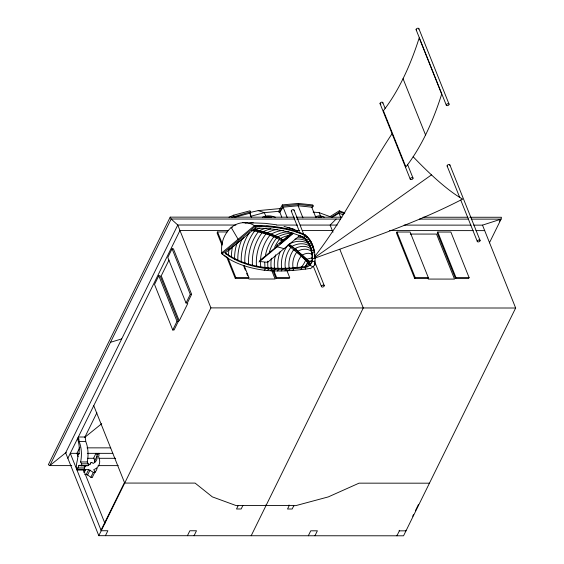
<?xml version="1.0" encoding="UTF-8"?>
<svg xmlns="http://www.w3.org/2000/svg" width="564" height="564" viewBox="0 0 564 564"><rect width="100%" height="100%" fill="white"/><g stroke="black" fill="none" stroke-linecap="round" stroke-linejoin="round"><path stroke-width="0.85" d="M256.035 227.503L225.085 253.151L226.876 254.519A271.023 111.369 -30.4 0 0 261.752 267.879C276.275 270.262 291.123 269.218 305.653 267.449C316.594 264.53 312.364 250.444 308.607 243.147C311.511 248.597 312.273 254.907 311.991 261.005L310.961 263M315.29 264.678L314.726 264.396C316.037 253.87 313.873 241.695 305.082 234.821A273.829 112.779 -30.6 0 0 259.68 225.501L254.724 225.431L221.462 253.137L224.634 256.07A273.744 112.483 -30.4 0 0 264.213 270.219C279.392 271.876 294.739 270.649 309.805 268.492L310.369 268.774L315.29 264.678L314.268 263.571M259.602 261.492L267.625 262.288L267.66 261.16M264.735 262.359L264.953 267.336M260.526 260.237L260.603 258.763A37.012 30.745 -74.6 0 1 270.241 234.885L272.652 235.752M250.317 215.363L250.472 211.888L250.028 210.788L233.686 215.173L229.005 217.267M228.533 255.076L228.815 249.577L229.231 249.824L229.358 248.809M98.763 453.343L98.756 453.329A8.157 5.428 26.2 0 1 98.538 456.692A17.759 11.816 26.2 0 1 93.751 469.65L95.027 471.821A1.213 0.811 26.2 0 1 94.583 472.597A1.213 0.811 26.2 0 1 93.314 472.322L88.64 469.601L85.657 469.601L84.72 470.143A1.086 0.726 26.2 0 1 83.613 470.073L77.071 470.059A1.086 0.479 -90 0 0 77.416 469.34L78.72 465.709L80.997 465.222M83.613 470.087L83.698 470.059A1.086 0.479 -90 0 0 84.043 469.34L85.347 465.709L78.72 465.709M305.321 269.12L305.364 266.525C278.249 270.241 247.998 269.472 225.085 252.644M260.406 260.216L277.41 245.848L276.973 245.114M301.141 267.597L301.303 267.019L301.613 267.942L301.134 269.627M282.381 207.235L282.768 206.008L282.331 204.908L298.286 203.421L312.766 204.922L313.21 206.022L312.385 207.249L298.109 205.768L282.381 207.235L279.173 212.409L278.736 211.31L282.331 204.908M295.536 267.992L293.132 268.217L293.322 267.78L293.675 268.697L292.92 270.41M293.132 268.217A13.635 8.397 -77 0 1 296.925 251.967L305.787 260.11L304.01 263.487A7.043 1.396 -60 0 1 301.197 267.378L298.758 267.653M294.415 217.189L170.194 217.14L48.349 464.729L49.801 465.603L71.741 465.617M67.856 458.285L179.951 230.507L228.399 230.521M158.794 275.775L154.529 284.439L172.746 329.996L174.072 329.996L178.337 321.332L160.12 275.775L158.794 275.775L177.011 321.332L172.746 329.996M172.076 248.787L167.811 257.452L186.028 303.009L187.354 303.009L191.619 294.345L173.402 248.787L172.076 248.787L190.294 294.345L186.028 303.009M168.996 260.074L161.241 275.824L179.246 320.838L187.777 303.502M79.884 447.308L76.915 453.336L78.22 456.593M84.706 437.502L96.902 412.721M83.676 472.265L84.72 470.143M84.262 472.428L85.657 469.601M90.205 464.214L90.896 462.804A1.248 0.832 26.2 0 1 92.404 462.713L93.081 463.481A14.213 9.454 26.2 0 0 97.078 456.093A4.808 3.194 26.2 0 0 95.979 453.343L93.539 458.299A4.808 3.194 26.2 0 1 94.639 461.042A14.213 9.454 26.2 0 1 94.724 462.593M84.713 474.55L86.2 474.55L88.64 469.601M97.396 454.76L98.094 453.329L97.882 454.57L96.641 453.343M86.2 474.55L87.596 474.98L90.028 470.031M94.639 461.042L97.078 456.093M87.596 474.98L90.882 477.271L93.314 472.322M95.027 471.821L92.588 476.77A1.213 0.811 26.2 0 1 92.143 477.546A1.213 0.811 26.2 0 1 90.882 477.271M227.179 231.959L217.577 231.952L217.084 232.946L221.969 245.15M101.026 530.181L124.482 482.516M473.697 225.135L482.502 225.135L515.651 308.014L403.549 535.8L98.806 535.68L210.908 307.895L177.759 225.015L171.16 219.008L170.194 217.14M105.433 535.68L107.872 530.731L101.245 530.731L70.288 453.336L79.517 453.336M244.015 265.313L248.893 277.516L248.407 278.51L235.308 278.503L235.794 277.509L227.99 257.988M286.766 270.212L289.699 277.537L289.205 278.524L276.106 278.517L276.593 277.53L273.667 270.205M187.424 535.715L189.864 530.759L196.483 530.766L194.051 535.715M242.858 505.527L241.152 508.989L236.513 508.989L238.219 505.52L293.872 505.541L292.166 509.01L287.527 509.01L289.233 505.541L289.015 504.991M396.978 232.03L396.492 233.017L414.709 278.574L427.815 278.581L428.302 277.587L410.077 232.03L396.978 232.03L415.203 277.587L414.709 278.574M251.177 535.737L363.279 307.958L339.817 249.302M437.777 232.044L437.29 233.031L455.515 278.588L468.613 278.595L469.1 277.608L450.876 232.051L437.777 232.044L456.001 277.601L455.515 278.588M308.311 535.765L310.75 530.809L317.377 530.816L314.938 535.765M499.5 221.215L500.275 219.636M489.411 242.851L501.079 219.135L501.438 217.267L469.727 217.26M399.143 530.294L399.361 530.844L396.929 535.8L396.711 535.25M412.693 516.236L413.461 514.671M415.386 510.765L418.46 504.512M288.916 270.685L289.811 268.957L289.438 268.041M285.01 270.868L286.033 269.134L285.645 268.224L285.384 268.661L282.402 268.746M279.173 212.409L279.864 212.339L283.072 207.171L287.252 217.619M392.135 133.612C365.239 174.015 344.463 218.395 314.5 256.782M281.21 270.967L282.36 269.232L281.951 268.323L281.655 268.76A23.878 17.117 -75.3 0 1 288.098 244.903L291.066 247.131A20.628 14.276 -75.4 0 0 285.384 268.661L286.914 268.591M90.896 462.804L89.62 464.63L88.033 465.117M277.523 270.988L278.792 269.254L278.362 268.337L278.038 268.781A26.839 19.832 -75.2 0 1 280.294 251.375M306.633 265.129L305.279 266.948L307.782 265.644M273.97 270.917L275.352 269.183L274.908 268.274L274.555 268.718L272.884 268.64M270.558 270.769L272.052 269.042L271.587 268.126M267.294 270.537L268.894 268.817L268.422 267.9L268.013 268.337A33.812 26.727 -74.8 0 1 267.794 261.604M222.004 254.061L255.266 226.347L260.223 226.425A273.744 112.744 -30.6 0 1 305.61 235.738L308.889 238.84L311.511 242.675L309.093 244.015L304.539 237.811L307.909 242.069L310.285 240.666L309.798 239.792L309.389 240.031L310.207 241.364M336.123 219.072L330.13 225.078L332.979 232.192M232.326 227.405L231.226 227.511C224.028 233.658 220.517 243.542 221.849 252.876L222.392 253.793M264.213 270.219L265.982 268.513L265.461 267.597M331.188 217.309L339.711 211.923L344.519 213.678M315.375 217.401C317.687 214.863 321.586 215.85 324.286 217.175M257.036 266.173L256.542 266.603A39.247 32.811 -74.7 0 1 266.243 233.574L263.127 232.664M260.3 260.406L259.659 260.349M292.06 232.516L276.931 245.15L277.347 246.186M279.97 243.711L292.342 233.376M279.991 243.979L281.972 242.323M283.297 241.216L292.554 233.489M258.968 262.02L293.696 233.094M299.808 235.477L284.037 248.653L277.298 246.792M229.21 249.845L243.993 237.564M260.166 260.455L265.468 256.056M267.625 262.288L284.08 248.618M308.614 262.408L309.424 261.865L306.844 259.228L294.923 248.625L289.057 244.106A23.878 19.366 -53.8 0 1 310.249 244.945M66.2 452.363L49.801 465.603L171.16 219.008L294.88 219.058M84.649 437.46L101.724 423.67M244.875 263.508L245.396 263.085M238.396 260.406L237.86 260.822A42.251 36.836 -74.5 0 1 242.062 239.016M235.139 258.883L234.589 259.292A42.497 37.457 -74.5 0 1 237.366 242.097M232.037 257.24L231.48 257.642A38.916 34.587 -74.6 0 1 232.382 247.42M303.418 237.331L305.61 235.738L305.082 234.821L304.715 235.096L306.435 236.549L306.823 236.295L307.324 237.19L305.046 238.706L303.418 237.331L300.147 235.893A271.023 111.623 -30.6 0 0 258.545 228.138L255.175 228.089M228.54 255.88L229.104 255.478M315.135 257.311L431.481 174.889M225.762 253.997L226.333 253.603M231.198 227.539C237.543 222.061 247.413 220.75 254.442 225.72L259.391 225.797A273.314 112.567 -30.6 0 1 261.823 225.882M84.191 466.527L86.447 465.603M344.879 212.875L339.274 210.823L330.018 216.632L319.189 212.67L313.105 212.043M331.71 217.492L339.034 213.255L340.642 217.274M310.616 242.034L311.025 241.808L311.511 242.675M311.659 244.212L312.075 244L312.555 244.854L310.101 246.123L309.622 245.262M311.102 247.236L310.468 247.54L310.94 248.386L313.422 247.201L312.075 244M312.526 246.553L312.949 246.355L313.64 248.865L313.217 249.048M231.783 217.316L250.472 211.888M311.772 249.69L311.138 249.965L311.603 250.804L314.113 249.697M262.556 217.154C266.624 215.131 271.517 215.54 275.57 217.387M312.266 252.277L311.624 252.538L312.089 253.356L314.613 252.341L313.894 250.19M313.718 251.692L314.141 251.523M314.613 258.241C364.52 240.067 415.33 223.675 462.593 199.092A203.541 38.176 54.7 0 1 413.151 156.736M308.952 264.897L309.403 265.017L307.147 261.851L307.662 261.428L308.17 262.274L308.67 261.858L310.235 264.502L309.213 265.348L307.662 262.697L308.17 262.274L307.669 261.421L308.177 260.998L309.121 261.985L311.934 261.054L312.456 261.781L314.994 261.061M315.05 258.037L312.519 258.855L312.047 258.065M482.502 225.135L501.079 219.135L471.25 219.128M110.481 342.306L121.711 338.908M306.844 259.228L310.228 258.305A7.043 0.43 -17 0 1 312.294 257.882M250.113 212.487L258.192 210.619L280.661 208.518M250.543 213.03L234.427 217.351L233.686 215.173M250.465 216.379L264.368 212.649L278.736 211.31M264.868 217.507L268.027 216.928L271.439 217.203M318.131 217.225L321.572 217.133M282.768 206.008L298.723 204.52L313.21 206.022M293.752 505.781L296.044 505.563L328.262 496.919L359.056 483.158L429.444 483.186M312.294 260.85L308.734 261.153L310.419 264.178L309.967 264.051M296.171 217.189L341.981 217.203M423.035 217.239L467.965 217.253M296.636 219.058L340.508 219.072M419.482 219.107L468.613 219.121M235.886 225.036L177.759 225.015L65.657 452.8L98.806 535.68M276.402 225.057L297.545 225.064M300.182 225.064L337.18 225.078M404.113 225.106L471.053 225.135M296.213 230.549L299.738 230.549M302.382 230.556L332.323 230.563M389.576 230.584L473.245 230.62M475.889 230.62L484.695 230.627M410.317 234.067L436.515 234.074L454.521 279.088L428.316 279.074L427.674 277.467M235.794 277.509L248.893 277.516M276.593 277.53L289.699 277.537M415.203 277.587L428.302 277.587M456.001 277.601L469.1 277.608M248.914 279.004L275.112 279.011L271.58 270.17M190.294 294.345L191.619 294.345M210.908 307.895L515.651 308.014M177.011 321.332L178.337 321.332M85.721 441.541A8.157 3.617 -90 0 0 84.953 437.008L78.325 437.001A8.157 3.617 -90 0 1 79.094 441.541L85.721 441.541A17.759 7.882 -90 0 1 87.237 461.951L88.252 463.819A1.213 0.536 -90 0 1 88.287 465.159A1.213 0.536 -90 0 1 87.751 465.751L81.131 465.744L79.341 465.222M87.011 447.851L110.72 447.865M87.314 453.343L112.821 453.35M87.476 458.292L94.202 458.299M98.961 458.299L115.655 458.306M79.094 441.541A17.759 7.882 -90 0 1 80.61 461.951L87.237 461.951M80.61 461.951L81.632 463.819L88.252 463.819M98.058 465.624L118.243 465.631M77.62 467.937L84.248 467.937M77.416 469.34L84.043 469.34M399.361 530.844L405.988 530.851L405.77 530.301M250.888 222.801L265.454 223.372L276.163 224.74M249.084 222.766L253.215 222.815M276.297 268.746L274.555 268.718A29.497 22.363 -75 0 1 275.5 254.843M265.017 268.034L266.511 268.182M238.107 505.753L236.034 505.541L212.332 496.87L195.095 483.094L124.7 483.066L93.751 405.671M252.94 229.322C263.494 231.402 274.323 233.989 283.304 240.165M261.59 232.241L258.552 231.451A42.251 35.877 -74.6 0 0 248.569 263.938M284.002 226.326L297.757 230.782M246.954 222.724L248.4 223.125M244.917 222.653L246.362 223.048L242.88 222.583M287.816 227.32L294.189 229.308M267.04 233.834L269.444 234.624M258.192 210.619L264.368 212.649L265.905 216.491M338.513 213.065L343.081 214.736M309.777 265.193L309.375 264.326L309.777 265.193L312.83 266.73M274.901 236.661L276.846 237.677A33.812 26.727 -74.8 0 0 269.395 252.101M289.17 244.536L300.873 254.047L309.121 261.985M288.211 245.34L299.9 254.857L308.12 262.824L305.279 266.948L307.718 261.999L305.787 260.11M221.462 253.137L222.463 253.906M295.395 248.379L296.601 249.387M260.469 261.675L260.73 267.385M295.148 250.444L293.957 249.429A17.294 11.379 -76.1 0 0 290.693 255.168L290.107 256.789A17.294 11.379 -76.1 0 0 289.212 268.478M77.55 438.609L78.318 439.271L78.086 437.502M312.252 254.759L311.977 254.491A10.378 6.937 -42.4 0 0 302.346 255.104M306.957 237.099L308.889 238.84L306.555 240.299L306.062 239.411M254.724 225.431L255.266 226.347M254.442 225.72L254.984 226.643M231.226 227.511L238.156 239.319M307.415 241.195L307.909 242.069M418.89 28.708L449.071 104.178A1.48 0.888 -21.8 0 1 447.181 105.651A1.48 0.888 -21.8 0 1 446.787 104.157A1.48 0.888 -21.8 0 1 449.071 104.178M416.098 29.673L446.286 105.151M449.896 164.984L480.084 240.454A1.48 0.888 -21.8 0 1 478.194 241.935A1.48 0.888 -21.8 0 1 477.8 240.433A1.48 0.888 -21.8 0 1 480.084 240.454M447.111 165.957L459.773 197.604M460.746 200.037L477.299 241.427M403.048 78.692L425.552 134.958M382.829 102.648L385.099 108.323M407.497 164.321L413.017 178.118A1.48 0.888 -21.8 0 1 411.121 179.592A1.48 0.888 -21.8 0 1 410.726 178.097A1.48 0.888 -21.8 0 1 413.017 178.118M380.037 103.614L410.225 179.091M339.274 210.823L339.711 211.923M319.189 212.67L320.726 216.513M311.765 207.185L315.939 217.633M298.286 203.421L298.723 204.52L298.109 205.768L302.931 217.824M294.07 210.132L304.13 235.287M314.515 261.259L324.251 285.603A1.48 0.888 -21.8 0 1 322.361 287.076A1.48 0.888 -21.8 0 1 321.966 285.581A1.48 0.888 -21.8 0 1 324.251 285.603M291.278 211.105L299.392 231.395M313.351 266.286L321.466 286.575M279.864 212.339L281.774 217.119M272.856 270.382L276.106 278.517M249.838 213.22L251.445 217.239M243.768 266.145L245.375 270.163M246.665 273.378L247.631 275.789M217.577 231.952L222.456 244.156M226.524 256.535L235.308 278.503M265.827 504.984L266.046 505.534M83.43 469.629L104.939 523.399M314.458 254.315L314.585 257.247M297.136 267.837L297.108 266.878A10.378 5.584 -68 0 1 301.373 255.915M76.612 469.135C75.428 464.341 78.234 459.956 77.832 455.19A1.248 0.557 -90 0 1 78.368 453.942L78.805 454.436A14.213 6.303 -90 0 0 78.403 441.845A4.808 2.129 -90 0 0 77.31 439.102M291.849 211.571A1.48 0.888 -21.8 0 1 291.461 210.435A1.48 0.888 -21.8 0 1 293.287 209.632A1.48 0.888 -21.8 0 1 293.992 210.626M416.401 30.04A1.48 0.888 -21.8 0 1 417.268 28.327A1.48 0.888 -21.8 0 1 418.812 29.201M380.34 103.98A1.48 0.888 -21.8 0 1 381.208 102.267A1.48 0.888 -21.8 0 1 382.752 103.142M380.933 104.121A1.48 0.888 -21.8 0 1 380.608 104.086M447.414 166.324A1.48 0.888 -21.8 0 1 448.281 164.61A1.48 0.888 -21.8 0 1 449.825 165.478M241.286 262.225A42.899 37.125 -74.6 0 1 249.21 232.883M244.832 262.782A42.885 36.723 -74.6 0 1 254.427 231.219M252.503 265.693A41.01 34.545 -74.6 0 1 262.352 232.438M265.447 255.393A35.32 28.715 -74.7 0 1 274.259 236.323M271.206 268.57A31.831 24.675 -74.9 0 1 271.376 258.213M274.626 247.265A31.831 24.675 -74.9 0 1 279.568 239.228M282.529 241.434A77.487 26.191 50.3 0 0 277.065 238.184L270.551 235.435A271.397 91.728 50.3 0 0 251.586 230.549M225.466 256.112A273.829 112.518 -30.4 0 1 224.091 255.154M255.816 229.844A42.885 36.392 -76.5 0 1 259.863 228.166M259.51 230.662A42.251 35.807 -75 0 1 266.116 228.173M294.923 248.625A17.294 13.691 -46.6 0 1 301.077 246.517L302.621 246.369A17.294 13.691 -46.6 0 1 310.736 248.78M292.025 246.334A20.628 16.539 -50.8 0 1 309.869 246.264M271.192 234.095A37.012 31.217 -71.5 0 1 283.558 230.359M297.891 251.163A13.635 10.61 -41.9 0 1 311.448 251.445M263.303 231.642A41.01 34.707 -73.7 0 1 270.783 228.885M294.958 239.157A26.839 21.975 -56.7 0 1 308.705 242.421M267.188 232.784A39.247 33.163 -72.5 0 1 277.178 229.442M266.575 226.15A273.314 112.567 -30.6 0 1 268.908 226.333M273.462 226.798A273.314 112.567 -30.6 0 1 274.957 226.982M280.47 227.807A273.314 112.567 -30.6 0 1 282.169 228.11M286.3 228.963A273.314 112.567 -30.6 0 1 289.508 229.731M294.88 231.275A273.314 112.567 -30.6 0 1 297.087 232.008M299.949 233.066A273.314 112.567 -30.6 0 1 301.345 233.616M275.204 235.533A35.32 29.645 -68.3 0 1 288.987 231.762M280.519 238.438A31.831 26.409 -62 0 1 289.586 235.301M298.631 235.512A31.831 26.409 -62 0 1 302.826 236.88M283.481 240.645A77.487 26.071 50.1 0 0 278.017 237.395L271.495 234.638A271.397 91.319 50.1 0 0 253.257 229.865M277.791 236.88A33.812 28.2 -64.4 0 1 291.214 233.263M298.426 237.056A29.497 24.322 -59.5 0 1 306.294 239.7M81.632 463.819A1.213 0.536 -90 0 1 81.66 465.152A1.213 0.536 -90 0 1 81.131 465.744M97.093 468.261A17.759 11.816 26.2 0 1 94.717 472.512M441.675 94.132L419.186 37.908A252.552 112.01 -90 0 1 383.393 110.699L405.883 166.923A250.437 111.073 -90 0 0 441.675 94.132"/></g></svg>
